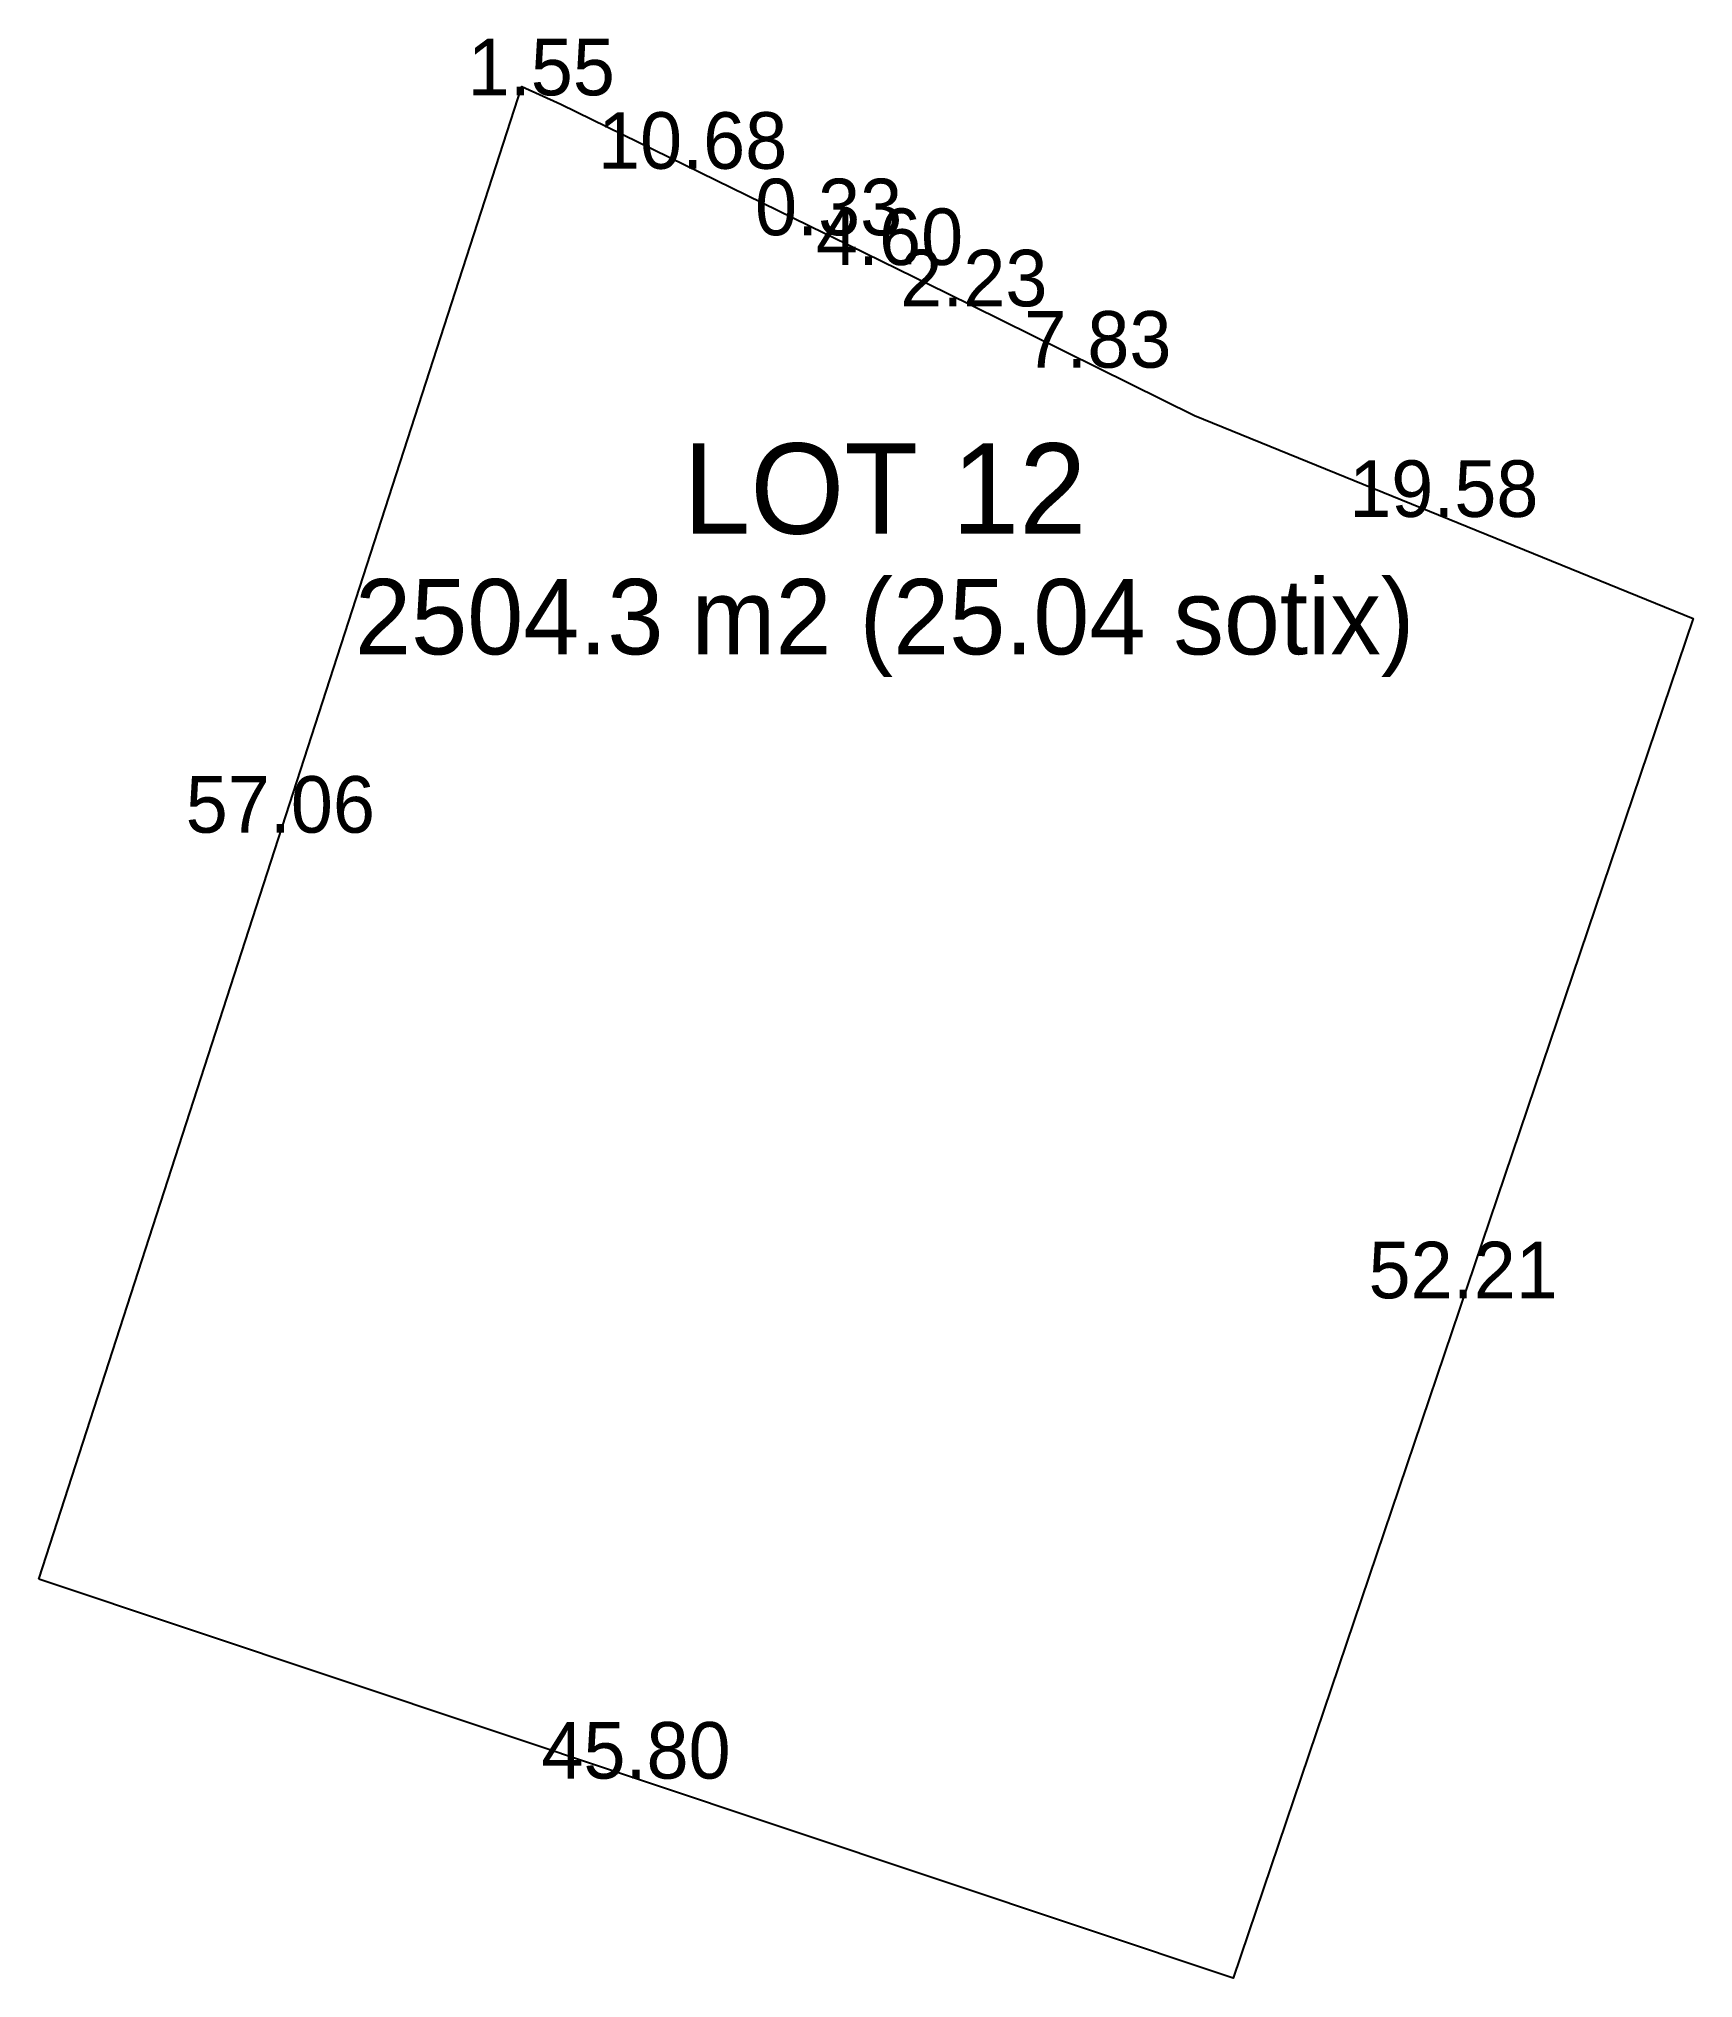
# Model space of a CAD drawing. Header units: metres. Extents: x -30.8 to 29.4, y -50.6 to 19.9.
import ezdxf
from ezdxf.enums import TextEntityAlignment as Align

# ---------------------------------------------------------------- set-up
doc = ezdxf.new("R2010")
doc.units = ezdxf.units.M

msp = doc.modelspace()

# ---------------------------------------------------------------- linework, layer by layer
at = {"layer": 'LOTS'}
msp.add_lwpolyline([(-30.7605, -36.1009), (-13.1938, 18.1909), (-11.7827, 17.5385), (-2.1884, 12.8487), (-1.89, 12.7029), (2.2417, 10.6832), (4.2403, 9.6952), (11.2618, 6.2239), (29.3999, -1.1617), (12.6718, -50.6209)], close=True, dxfattribs=at)

# ---------------------------------------------------------------- texts
at = {"layer": 'DIMS'}
for s, p in [('1.55', (-12.4882, 17.8647)), ('10.68', (-6.9855, 15.1936)), ('0.33', (-2.0392, 12.7758)), ('4.60', (0.1758, 11.6931)), ('2.23', (3.241, 10.1892)), ('7.83', (7.751, 7.9596)), ('19.58', (20.3308, 2.5311)), ('57.06', (-21.9772, -8.955)), ('52.21', (21.0358, -25.8913)), ('45.80', (-9.0444, -43.3609))]:
    msp.add_text(s, height=2.057, dxfattribs=at).set_placement(p, align=Align.CENTER)
at = {"layer": 'LABELS'}
for s, height, p in [('LOT 12', 3.29, (0, 1.9194)), ('2504.3 m2 (25.04 sotix)', 2.742, (0, -2.4679))]:
    msp.add_text(s, height=height, dxfattribs=at).set_placement(p, align=Align.CENTER)

doc.saveas('drawing.dxf')
